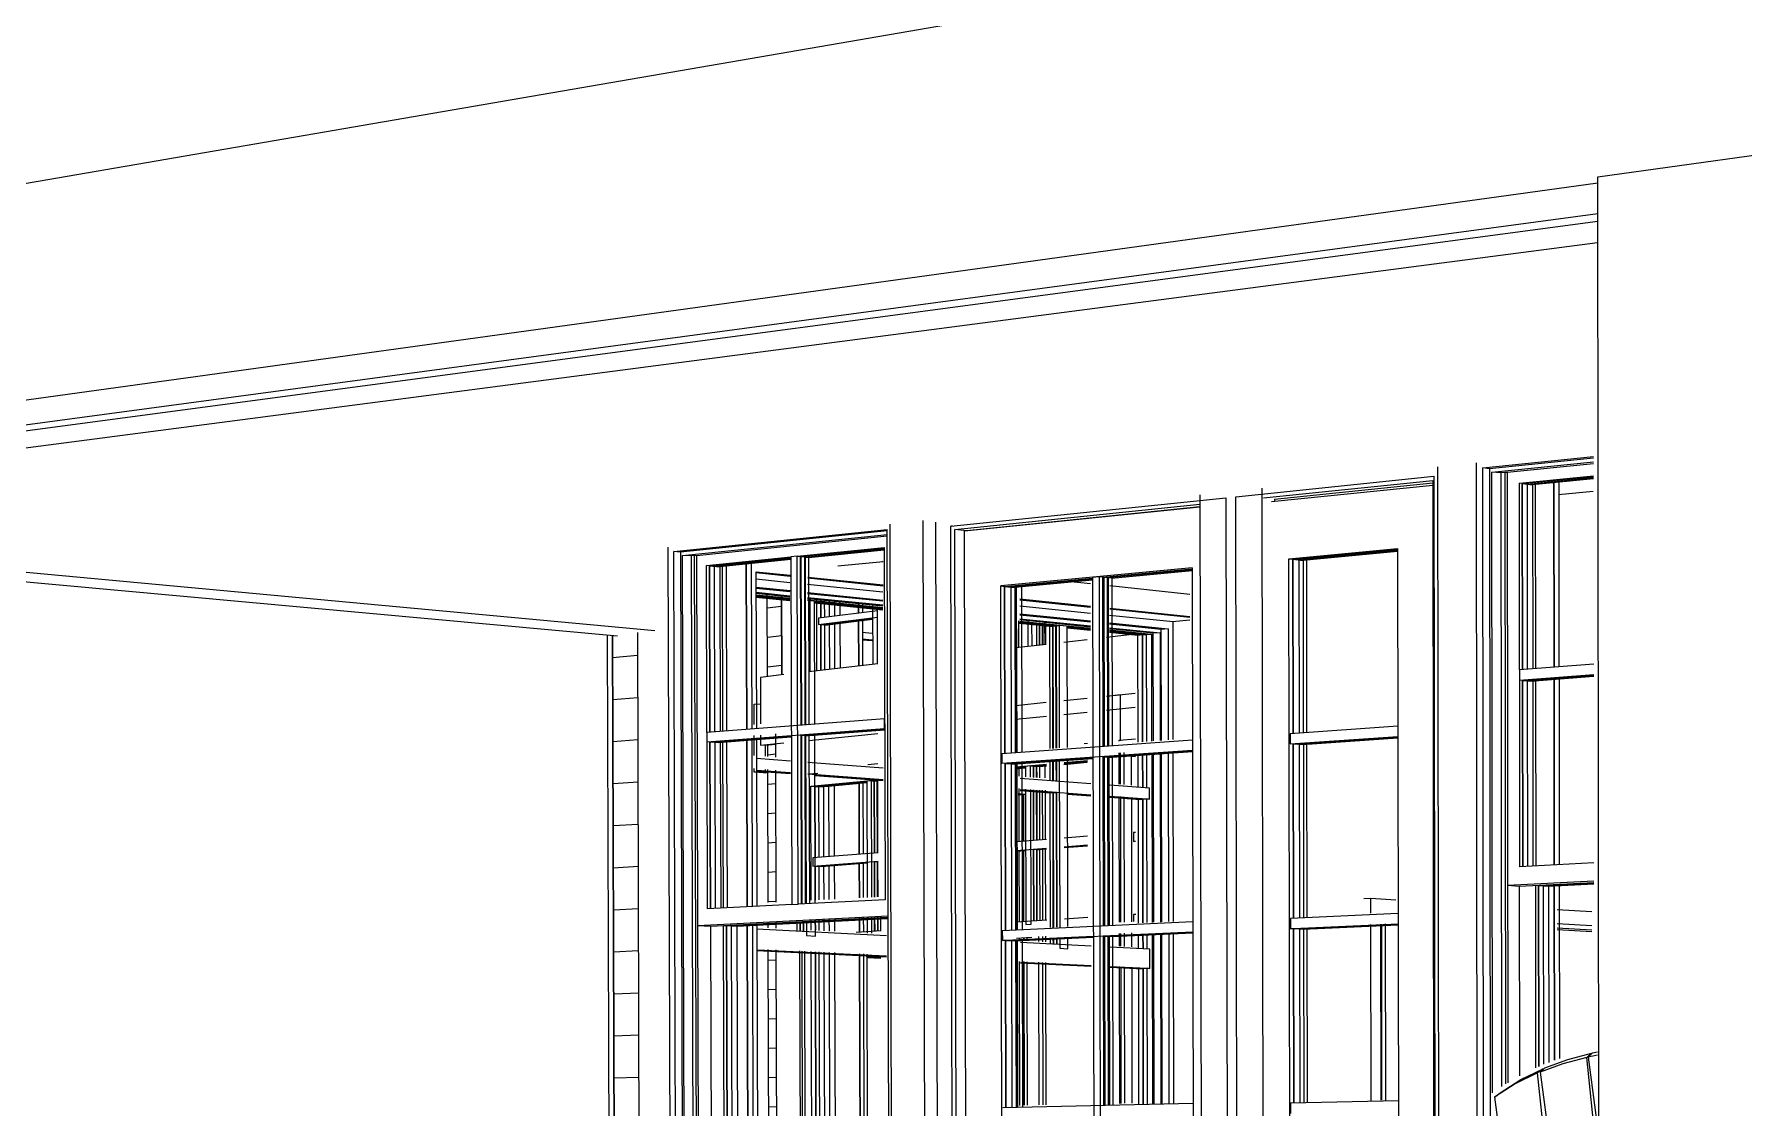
# Model space of a CAD drawing. Header units: inches. Extents: x 205 to 211, y -138 to -29.
# Drawn here: x 210.0512 to 210.3542, y -30.9405 to -30.7502 of the extents above; entities that cross this region are included whole.
import ezdxf

# ---------------------------------------------------------------- set-up
doc = ezdxf.new("R2010")
doc.units = ezdxf.units.IN
doc.header["$MEASUREMENT"] = 0
for name, color, linetype, lineweight in [('A-DOOR', 31, 'Continuous', 13), ('A-DOOR-FRAM', 31, 'Continuous', 9), ('A-DOOR-GLAZ', 31, 'Continuous', 9), ('A-GLAZ', 151, 'Continuous', 13), ('A-ROOF', 132, 'Continuous', 13), ('A-WALL', 113, 'Continuous', 13), ('A-WALL-PATT', 111, 'Continuous', 13), ('I-FURN', 30, 'Continuous', 9), ('I-WALL', 2, 'Continuous', 13), ('Q-CASE', 31, 'Continuous', 9), ('S-BEAM', 12, 'Continuous', 9)]:
    doc.layers.add(name, color=color, linetype=linetype, lineweight=lineweight)

# ---------------------------------------------------------------- blocks, each defined once
blk = doc.blocks.new('FP_154-Looking Southeast')
at = {"layer": 'A-WALL-PATT', "lineweight": 9}
for p, q in [((-513.90844, -30.86065), (-513.904, -30.86025)), ((-513.90842, -30.8681), (-513.90397, -30.86774)), ((-513.90839, -30.87556), (-513.90395, -30.87522)), ((-513.90837, -30.88302), (-513.90393, -30.8827)), ((-513.90835, -30.89047), (-513.9039, -30.89018)), ((-513.90832, -30.89792), (-513.90388, -30.89766)), ((-513.9083, -30.90538), (-513.90386, -30.90514)), ((-513.90828, -30.91283), (-513.90384, -30.91262)), ((-513.90825, -30.92027), (-513.90381, -30.92009)), ((-513.90823, -30.92772), (-513.90379, -30.92757)), ((-513.90821, -30.93517), (-513.90377, -30.93504)), ((-513.90818, -30.94261), (-513.90374, -30.94251)), ((-513.90816, -30.95005), (-513.90372, -30.94998)), ((-513.90814, -30.9575), (-513.9037, -30.95745)), ((-513.90811, -30.96494), (-513.90367, -30.96492))]:
    blk.add_line(p, q, dxfattribs=at)
blk = doc.blocks.new('FP_160-Looking Southeast')
at = {"layer": 'A-WALL-PATT', "lineweight": 9}
for p, q in [((-513.88103, -30.85187), (-513.87849, -30.85154)), ((-513.88102, -30.85708), (-513.87848, -30.85677)), ((-513.881, -30.86229), (-513.87846, -30.86199)), ((-513.88096, -30.87791), (-513.87954, -30.87776))]:
    blk.add_line(p, q, dxfattribs=at)
blk = doc.blocks.new('FP_161-Looking Southeast')
at = {"layer": 'A-WALL-PATT', "lineweight": 9}
for p, q in [((-513.88094, -30.88311), (-513.87952, -30.88298)), ((-513.88093, -30.88832), (-513.87951, -30.88819)), ((-513.88091, -30.89352), (-513.87949, -30.8934)), ((-513.8809, -30.89873), (-513.87948, -30.89862)), ((-513.88089, -30.90393), (-513.87946, -30.90383)), ((-513.88086, -30.91433), (-513.87943, -30.91425)), ((-513.88084, -30.91953), (-513.87942, -30.91946)), ((-513.88083, -30.92473), (-513.87941, -30.92466)), ((-513.88081, -30.92993), (-513.87939, -30.92987)), ((-513.8808, -30.93513), (-513.87938, -30.93508)), ((-513.88078, -30.94033), (-513.87936, -30.94028)), ((-513.88077, -30.94553), (-513.87935, -30.94549)), ((-513.88076, -30.95072), (-513.87933, -30.9507)), ((-513.88074, -30.95592), (-513.87932, -30.9559)), ((-513.88073, -30.96112), (-513.87931, -30.9611)), ((-513.88071, -30.96631), (-513.87929, -30.96631))]:
    blk.add_line(p, q, dxfattribs=at)

msp = doc.modelspace()

# ---------------------------------------------------------------- linework, layer by layer
at = {"layer": 'A-DOOR', "lineweight": 9}
for p, q in [((210.29904, -30.83017), (210.27045, -30.83308)), ((210.27357, -30.84316), (210.29283, -30.84135)), ((210.27426, -30.84324), (210.29283, -30.84149)), ((210.29283, -30.84149), (210.27426, -30.84324)), ((210.29282, -30.84188), (210.27607, -30.84345)), ((210.29283, -30.84135), (210.29303, -30.98491)), ((210.27383, -31.00511), (210.27357, -30.84316)), ((210.27357, -30.84316), (210.27426, -30.84324)), ((210.27431, -30.87415), (210.27426, -30.84324)), ((210.27426, -30.84324), (210.27607, -30.84345)), ((210.27426, -30.84324), (210.27431, -30.87415)), ((210.27607, -30.84345), (210.27611, -30.87401)), ((210.27436, -30.90693), (210.27431, -30.87602)), ((210.27431, -30.87602), (210.27436, -30.90693)), ((210.27612, -30.87617), (210.27617, -30.90684)), ((210.27441, -30.93969), (210.27436, -30.90877)), ((210.27436, -30.90877), (210.27441, -30.93969)), ((210.27617, -30.90887), (210.27622, -30.93964))]:
    msp.add_line(p, q, dxfattribs=at)
at = {"layer": 'A-DOOR'}
for p, q in [((210.23998, -30.84636), (210.23878, -30.84647)), ((210.23878, -30.84647), (210.23911, -31.00362)), ((210.2403, -31.00365), (210.23998, -30.84636)), ((210.24053, -30.84642), (210.23998, -30.84636)), ((210.24053, -30.84642), (210.24059, -30.87643)), ((210.2408, -30.84645), (210.24053, -30.84647)), ((210.24086, -30.87641), (210.2408, -30.84645)), ((210.24135, -30.8465), (210.2408, -30.84645)), ((210.24135, -30.8465), (210.24141, -30.87637)), ((210.24162, -30.84653), (210.24135, -30.84656)), ((210.24168, -30.87635), (210.24162, -30.84653)), ((210.24217, -30.84659), (210.24162, -30.84653)), ((210.24217, -30.84659), (210.24223, -30.87631)), ((210.29287, -30.87283), (210.27376, -30.87419)), ((210.25647, -30.87531), (210.2227, -30.87771)), ((210.27376, -30.87419), (210.27377, -30.87597)), ((210.27377, -30.87597), (210.29288, -30.87464)), ((210.27431, -30.87602), (210.27377, -30.87597)), ((210.29287, -30.87473), (210.27431, -30.87602)), ((210.27458, -30.87604), (210.29287, -30.87477)), ((210.27513, -30.87609), (210.27458, -30.87604)), ((210.29287, -30.87485), (210.27513, -30.87609)), ((210.2754, -30.87611), (210.29287, -30.8749)), ((210.27595, -30.87616), (210.2754, -30.87611)), ((210.29287, -30.87498), (210.27595, -30.87616)), ((210.2227, -30.87771), (210.22271, -30.87942)), ((210.22271, -30.87942), (210.25648, -30.87707)), ((210.23884, -30.87838), (210.22326, -30.87947)), ((210.22353, -30.87949), (210.23884, -30.87842)), ((210.23884, -30.8785), (210.22408, -30.87953)), ((210.22435, -30.87955), (210.23884, -30.87854)), ((210.23884, -30.87862), (210.2249, -30.87959)), ((210.25648, -30.87715), (210.24059, -30.87826)), ((210.24059, -30.8783), (210.25647, -30.87719)), ((210.24059, -30.87826), (210.24065, -30.90828)), ((210.24093, -30.90827), (210.24087, -30.87828)), ((210.25647, -30.87727), (210.24141, -30.87832)), ((210.24141, -30.87836), (210.25647, -30.87732)), ((210.24141, -30.87832), (210.24147, -30.90824)), ((210.24175, -30.90823), (210.24169, -30.87834)), ((210.25647, -30.8774), (210.24223, -30.87839)), ((210.24223, -30.87839), (210.24229, -30.9082)), ((210.22326, -30.87947), (210.22271, -30.87942)), ((210.22408, -30.87953), (210.22353, -30.87949)), ((210.2249, -30.87959), (210.22435, -30.87955)), ((210.29292, -30.90607), (210.27382, -30.90696)), ((210.25653, -30.90754), (210.22277, -30.90912)), ((210.22277, -30.90912), (210.22278, -30.91083)), ((210.22278, -30.91083), (210.25654, -30.9093)), ((210.24065, -30.9101), (210.25653, -30.90938)), ((210.25653, -30.90935), (210.24066, -30.91007)), ((210.25653, -30.90943), (210.24148, -30.91012)), ((210.24148, -30.91014), (210.25653, -30.90946)), ((210.25653, -30.90951), (210.2423, -30.91016)), ((210.27382, -30.90696), (210.27382, -30.90874)), ((210.27382, -30.90874), (210.29292, -30.90788)), ((210.27436, -30.90877), (210.27382, -30.90874)), ((210.29292, -30.90793), (210.27436, -30.90877)), ((210.27464, -30.90879), (210.29292, -30.90796)), ((210.27518, -30.90882), (210.27464, -30.90879)), ((210.29292, -30.90801), (210.27518, -30.90882)), ((210.27545, -30.90883), (210.29292, -30.90804)), ((210.276, -30.90886), (210.27545, -30.90883)), ((210.29291, -30.9081), (210.276, -30.90886)), ((210.22333, -30.91086), (210.22278, -30.91083)), ((210.23891, -30.91015), (210.22333, -30.91086)), ((210.2236, -30.91087), (210.23891, -30.91018)), ((210.22415, -30.9109), (210.2236, -30.91087)), ((210.23891, -30.91023), (210.22415, -30.9109)), ((210.22442, -30.91092), (210.2389, -30.91026)), ((210.22497, -30.91094), (210.22442, -30.91092)), ((210.2389, -30.91031), (210.22497, -30.91094)), ((210.24066, -30.91007), (210.24072, -30.9401)), ((210.24099, -30.94009), (210.24093, -30.91009)), ((210.24148, -30.91012), (210.24154, -30.94008)), ((210.24181, -30.94007), (210.24175, -30.91013)), ((210.2423, -30.91016), (210.24236, -30.94006)), ((210.25659, -30.93974), (210.22284, -30.9405)), ((210.29296, -30.93928), (210.27387, -30.9397)), ((210.27387, -30.9397), (210.27387, -30.94148))]:
    msp.add_line(p, q, dxfattribs=at)
at = {"layer": 'A-DOOR-FRAM'}
for p, q in [((210.26416, -30.83215), (210.29924, -30.82853)), ((210.26913, -31.02544), (210.26881, -30.83065)), ((210.26908, -30.83234), (210.29904, -30.82927)), ((210.29904, -30.82976), (210.271, -30.83262)), ((210.29904, -30.82927), (210.29925, -30.98473)), ((210.29924, -30.82853), (210.29943, -30.97275)), ((210.21365, -30.83736), (210.26239, -30.83233)), ((210.21434, -30.83796), (210.25779, -30.8335)), ((210.25778, -30.83397), (210.21646, -30.8382)), ((210.25778, -30.8318), (210.25814, -31.02498)), ((210.26239, -30.83233), (210.26273, -31.02517)), ((210.2645, -31.02525), (210.26416, -30.83215)), ((210.271, -30.83258), (210.271, -30.83303)), ((210.25778, -30.834), (210.21608, -30.83826)), ((210.21409, -31.02314), (210.21365, -30.83736)), ((210.21392, -30.83739), (210.21365, -30.83736)), ((210.21477, -31.02277), (210.21434, -30.83796)), ((210.21646, -30.8382), (210.21434, -30.83796)), ((210.21651, -31.02182), (210.21608, -30.83826)), ((210.25642, -30.84478), (210.22249, -30.84797)), ((210.24053, -30.84642), (210.25642, -30.84492)), ((210.24053, -30.84642), (210.25642, -30.84492)), ((210.25641, -30.84529), (210.24217, -30.84663)), ((210.25642, -30.84478), (210.25671, -31.00409)), ((210.27665, -30.84335), (210.2767, -30.87394)), ((210.27665, -30.84335), (210.2767, -30.87394)), ((210.22249, -30.84797), (210.22318, -30.84805)), ((210.22284, -31.0032), (210.22249, -30.84797)), ((210.22318, -30.84805), (210.23878, -30.84658)), ((210.22318, -30.84805), (210.23878, -30.84658)), ((210.22318, -30.84805), (210.22325, -30.87767)), ((210.22318, -30.84805), (210.225, -30.84824)), ((210.22325, -30.87767), (210.22318, -30.84805)), ((210.23877, -30.84695), (210.225, -30.84824)), ((210.225, -30.84824), (210.22507, -30.87753)), ((210.22526, -30.84818), (210.22532, -30.87748)), ((210.22532, -30.87748), (210.22526, -30.84818)), ((210.22616, -30.84809), (210.22622, -30.87742)), ((210.2767, -30.87607), (210.27675, -30.90679)), ((210.2767, -30.87607), (210.27675, -30.90679)), ((210.22326, -30.87947), (210.22332, -30.90909)), ((210.22332, -30.90909), (210.22326, -30.87947)), ((210.22507, -30.87961), (210.22514, -30.909)), ((210.22533, -30.87954), (210.22539, -30.90897)), ((210.22539, -30.90897), (210.22533, -30.87954)), ((210.22623, -30.87947), (210.22629, -30.90892)), ((210.27676, -30.9088), (210.27681, -30.93962)), ((210.27676, -30.9088), (210.27681, -30.93962)), ((210.22333, -30.91086), (210.22339, -30.94049)), ((210.22339, -30.94049), (210.22333, -30.91086)), ((210.22514, -30.91095), (210.22521, -30.94045)), ((210.2254, -30.9109), (210.22546, -30.94043)), ((210.22546, -30.94043), (210.2254, -30.9109)), ((210.2263, -30.91086), (210.22636, -30.94041))]:
    msp.add_line(p, q, dxfattribs=at)
at = {"layer": 'A-DOOR-GLAZ'}
for p, q in [((210.27426, -30.84324), (210.29283, -30.84149)), ((210.29282, -30.84172), (210.27534, -30.84337)), ((210.24053, -30.84642), (210.25642, -30.84492)), ((210.25641, -30.84514), (210.24135, -30.84656)), ((210.27431, -30.87415), (210.27426, -30.84324)), ((210.27426, -30.84324), (210.27534, -30.84337)), ((210.27534, -30.84337), (210.27539, -30.87407)), ((210.22318, -30.84805), (210.23878, -30.84658)), ((210.22325, -30.87767), (210.22318, -30.84805)), ((210.22318, -30.84805), (210.22427, -30.84816)), ((210.23877, -30.8468), (210.22427, -30.84816)), ((210.22427, -30.84816), (210.22434, -30.87758)), ((210.27436, -30.90693), (210.27431, -30.87602)), ((210.27539, -30.87611), (210.27544, -30.90688)), ((210.22332, -30.90909), (210.22326, -30.87947)), ((210.22434, -30.87955), (210.22441, -30.90904)), ((210.27441, -30.93969), (210.27436, -30.90877)), ((210.27544, -30.90883), (210.27549, -30.93966)), ((210.22339, -30.94049), (210.22333, -30.91086)), ((210.22441, -30.91091), (210.22448, -30.94046))]:
    msp.add_line(p, q, dxfattribs=at)
at = {"layer": 'A-GLAZ', "lineweight": 9}
for p, q in [((210.30016, -30.97275), (210.29997, -30.82688)), ((210.30696, -30.97277), (210.30678, -30.82617)), ((210.32755, -30.82855), (210.31492, -30.82983)), ((210.31492, -30.82983), (210.32755, -30.82855)), ((210.31492, -30.82983), (210.31495, -30.86281)), ((210.31582, -30.82995), (210.31492, -30.82983)), ((210.31495, -30.86281), (210.31492, -30.82983)), ((210.31492, -30.82983), (210.31672, -30.83006)), ((210.31582, -30.82995), (210.32755, -30.82876)), ((210.31585, -30.86274), (210.31582, -30.82995)), ((210.32754, -30.82897), (210.31672, -30.83006)), ((210.31672, -30.83006), (210.31676, -30.86266)), ((210.3205, -30.82964), (210.32054, -30.86234)), ((210.32054, -30.86234), (210.3205, -30.82964)), ((210.32139, -30.82954), (210.32142, -30.86226)), ((210.20871, -30.83639), (210.20906, -30.979)), ((210.21136, -30.98247), (210.21101, -30.83666)), ((210.20283, -30.83701), (210.20317, -30.9725)), ((210.16399, -30.97243), (210.16359, -30.8411)), ((210.18531, -30.84292), (210.17086, -30.84438)), ((210.17086, -30.84438), (210.18531, -30.84292)), ((210.20186, -30.84125), (210.18697, -30.84275)), ((210.18697, -30.84275), (210.20186, -30.84125)), ((210.1877, -30.84287), (210.20185, -30.84144)), ((210.20185, -30.84163), (210.18843, -30.84298)), ((210.17086, -30.84438), (210.17095, -30.87392)), ((210.17178, -30.84448), (210.17086, -30.84438)), ((210.17095, -30.87392), (210.17086, -30.84438)), ((210.17086, -30.84438), (210.1727, -30.84457)), ((210.17178, -30.84448), (210.1853, -30.84311)), ((210.17186, -30.87385), (210.17178, -30.84448)), ((210.1853, -30.8433), (210.1727, -30.84457)), ((210.1727, -30.84457), (210.17278, -30.87377)), ((210.1774, -30.84407), (210.17748, -30.87338)), ((210.17748, -30.87338), (210.1774, -30.84407)), ((210.1783, -30.84396), (210.17839, -30.8733)), ((210.17917, -30.84561), (210.18518, -30.84623)), ((210.18518, -30.84623), (210.17917, -30.84561)), ((210.17926, -30.87323), (210.17918, -30.84546)), ((210.17918, -30.84546), (210.18519, -30.84608)), ((210.20164, -30.84367), (210.20152, -30.84366)), ((210.17914, -30.84674), (210.18515, -30.84735)), ((210.18515, -30.84904), (210.17914, -30.84844)), ((210.17914, -30.8491), (210.18515, -30.8497)), ((210.17915, -30.8482), (210.18516, -30.84881)), ((210.18827, -30.84767), (210.20162, -30.84903)), ((210.18827, -30.84912), (210.20162, -30.85047)), ((210.1883, -30.84655), (210.20165, -30.84793)), ((210.20165, -30.84793), (210.1883, -30.84655)), ((210.18831, -30.8464), (210.20165, -30.84778)), ((210.23842, -30.84759), (210.23378, -30.8471)), ((210.25602, -30.84947), (210.24181, -30.84796)), ((210.18513, -30.8506), (210.17912, -30.85)), ((210.18514, -30.8503), (210.17913, -30.84971)), ((210.17913, -30.84985), (210.18513, -30.85045)), ((210.17913, -30.84985), (210.18513, -30.85045)), ((210.18513, -30.85045), (210.17913, -30.84985)), ((210.18514, -30.84994), (210.17914, -30.84934)), ((210.17914, -30.84954), (210.18514, -30.85014)), ((210.18367, -30.84986), (210.1837, -30.86374)), ((210.20161, -30.85158), (210.18826, -30.85025)), ((210.18826, -30.85045), (210.20161, -30.85178)), ((210.20162, -30.8507), (210.18827, -30.84936)), ((210.18827, -30.85001), (210.20162, -30.85135)), ((210.18865, -30.85037), (210.18869, -30.86316)), ((210.2016, -30.85224), (210.18948, -30.85103)), ((210.20161, -30.85194), (210.18949, -30.85074)), ((210.18949, -30.85088), (210.2016, -30.85209)), ((210.18949, -30.85088), (210.2016, -30.85209)), ((210.2016, -30.85209), (210.18949, -30.85088)), ((210.18991, -30.86302), (210.18988, -30.85049)), ((210.1906, -30.85057), (210.19061, -30.85362)), ((210.1906, -30.85057), (210.19061, -30.85362)), ((210.19061, -30.85362), (210.1906, -30.85057)), ((210.1913, -30.85353), (210.19129, -30.85063)), ((210.1921, -30.85072), (210.1921, -30.85343)), ((210.19302, -30.85081), (210.19302, -30.85331)), ((210.19399, -30.8509), (210.19399, -30.85319)), ((210.19731, -30.85123), (210.19732, -30.85276)), ((210.19732, -30.85276), (210.19731, -30.85123)), ((210.198, -30.8513), (210.198, -30.85267)), ((210.22587, -30.85151), (210.2384, -30.85279)), ((210.22589, -30.85042), (210.23842, -30.85172)), ((210.23842, -30.85172), (210.22589, -30.85042)), ((210.2259, -30.85028), (210.23843, -30.85157)), ((210.24181, -30.85206), (210.25603, -30.85353)), ((210.25603, -30.85353), (210.24181, -30.85206)), ((210.24182, -30.85192), (210.25603, -30.85338)), ((210.19061, -30.85486), (210.19063, -30.86293)), ((210.19061, -30.85486), (210.19063, -30.86293)), ((210.19063, -30.86293), (210.19061, -30.85486)), ((210.19133, -30.86285), (210.19131, -30.85491)), ((210.19211, -30.8549), (210.19213, -30.86276)), ((210.19303, -30.85478), (210.19305, -30.86265)), ((210.194, -30.85465), (210.19402, -30.86253)), ((210.19732, -30.85423), (210.19734, -30.86214)), ((210.19734, -30.86214), (210.19732, -30.85423)), ((210.19801, -30.85414), (210.19803, -30.86206)), ((210.22564, -30.85414), (210.22565, -30.85888)), ((210.22585, -30.8545), (210.23178, -30.85509)), ((210.22585, -30.8545), (210.23178, -30.85509)), ((210.23178, -30.85509), (210.22585, -30.8545)), ((210.23119, -30.85518), (210.22585, -30.85465)), ((210.2384, -30.8544), (210.22586, -30.85314)), ((210.23839, -30.85526), (210.22586, -30.854)), ((210.22586, -30.8542), (210.23839, -30.85545)), ((210.23238, -30.85501), (210.22586, -30.85436)), ((210.22587, -30.85291), (210.2384, -30.85418)), ((210.22587, -30.85378), (210.2384, -30.85503)), ((210.22738, -30.85855), (210.22738, -30.85423)), ((210.24179, -30.85313), (210.25303, -30.85428)), ((210.24179, -30.85452), (210.25215, -30.85556)), ((210.25095, -30.85567), (210.24179, -30.85474)), ((210.25292, -30.85426), (210.25602, -30.85399)), ((210.25307, -30.87519), (210.25303, -30.85428)), ((210.15852, -30.97241), (210.15817, -30.85622)), ((210.23839, -30.85561), (210.23428, -30.8552)), ((210.23428, -30.85534), (210.23839, -30.85575)), ((210.23428, -30.85534), (210.23839, -30.85575)), ((210.23839, -30.85575), (210.23428, -30.85534)), ((210.23838, -30.85589), (210.23428, -30.85548)), ((210.24952, -30.85637), (210.24178, -30.85559)), ((210.24835, -30.8566), (210.24178, -30.85595)), ((210.24178, -30.85608), (210.2476, -30.85666)), ((210.24178, -30.85608), (210.2476, -30.85666)), ((210.2476, -30.85666), (210.24178, -30.85608)), ((210.24682, -30.85673), (210.24178, -30.85623)), ((210.24179, -30.85537), (210.25072, -30.85627)), ((210.24179, -30.85578), (210.24921, -30.85653)), ((210.24476, -30.85671), (210.24476, -30.85614)), ((210.2476, -30.85666), (210.24682, -30.85673)), ((210.24686, -30.87564), (210.24682, -30.85673)), ((210.24835, -30.8566), (210.2476, -30.85666)), ((210.2476, -30.85666), (210.24835, -30.8566)), ((210.2476, -30.85666), (210.24764, -30.87559)), ((210.2476, -30.85666), (210.24764, -30.87559)), ((210.24764, -30.87559), (210.2476, -30.85666)), ((210.24835, -30.8566), (210.24921, -30.85653)), ((210.24838, -30.87553), (210.24835, -30.8566)), ((210.24921, -30.85653), (210.24924, -30.87547)), ((210.25072, -30.85627), (210.24952, -30.85637)), ((210.24956, -30.87545), (210.24952, -30.85637)), ((210.25072, -30.85627), (210.25076, -30.87536)), ((210.25215, -30.85556), (210.25095, -30.85567)), ((210.25099, -30.87535), (210.25095, -30.85567)), ((210.25215, -30.85556), (210.25219, -30.87526)), ((210.24633, -30.86702), (210.24125, -30.86755)), ((210.24365, -30.8673), (210.24125, -30.86755)), ((210.24365, -30.8673), (210.24365, -30.86973)), ((210.31495, -30.86475), (210.31499, -30.89774)), ((210.31499, -30.89774), (210.31495, -30.86475)), ((210.31589, -30.89769), (210.31586, -30.86484)), ((210.31676, -30.86486), (210.31679, -30.89764)), ((210.32054, -30.86454), (210.32057, -30.89742)), ((210.32057, -30.89742), (210.32054, -30.86454)), ((210.32143, -30.86447), (210.32146, -30.89737)), ((210.23057, -30.86866), (210.22519, -30.86922)), ((210.23783, -30.8679), (210.23369, -30.86834)), ((210.24365, -30.86973), (210.24367, -30.87546)), ((210.17095, -30.87566), (210.17104, -30.90521)), ((210.17104, -30.90521), (210.17095, -30.87566)), ((210.17196, -30.90516), (210.17187, -30.87573)), ((210.17279, -30.87574), (210.17287, -30.90511)), ((210.17749, -30.87536), (210.17757, -30.90484)), ((210.17757, -30.90484), (210.17749, -30.87536)), ((210.17839, -30.87529), (210.17847, -30.9048)), ((210.17935, -30.90474), (210.17927, -30.87521)), ((210.18263, -30.87595), (210.18262, -30.87422)), ((210.18263, -30.87833), (210.18263, -30.87595)), ((210.23729, -30.87592), (210.23785, -30.87587)), ((210.24346, -30.87533), (210.24635, -30.87505)), ((210.24346, -30.87548), (210.24346, -30.87533)), ((210.23784, -30.87925), (210.2337, -30.87963)), ((210.23784, -30.87928), (210.2337, -30.87966)), ((210.23371, -30.87928), (210.23785, -30.8789)), ((210.23785, -30.87901), (210.23371, -30.8794)), ((210.23785, -30.87901), (210.23371, -30.8794)), ((210.23371, -30.8794), (210.23785, -30.87901)), ((210.23371, -30.87951), (210.23785, -30.87912)), ((210.24347, -30.8831), (210.24346, -30.87757)), ((210.24367, -30.87756), (210.24368, -30.88311)), ((210.2443, -30.87751), (210.24431, -30.88316)), ((210.24568, -30.87817), (210.24635, -30.8781)), ((210.24569, -30.88327), (210.24568, -30.87817)), ((210.24568, -30.87817), (210.24635, -30.87821)), ((210.24687, -30.88367), (210.24686, -30.87774)), ((210.24764, -30.87768), (210.24765, -30.88373)), ((210.24764, -30.87768), (210.24765, -30.88373)), ((210.24765, -30.88373), (210.24764, -30.87768)), ((210.2484, -30.88379), (210.24839, -30.87763)), ((210.24925, -30.87757), (210.24931, -30.90763)), ((210.24962, -30.90761), (210.24956, -30.87755)), ((210.25076, -30.87746), (210.25082, -30.90756)), ((210.25105, -30.90755), (210.251, -30.87744)), ((210.25219, -30.87736), (210.25225, -30.90749)), ((210.25313, -30.90745), (210.25308, -30.8773)), ((210.1827, -30.90403), (210.18264, -30.88064)), ((210.19009, -30.8812), (210.1885, -30.88136)), ((210.1885, -30.88126), (210.18911, -30.88129)), ((210.18885, -30.88346), (210.20074, -30.88235)), ((210.19894, -30.87961), (210.20074, -30.87944)), ((210.22689, -30.88029), (210.2252, -30.88045)), ((210.22521, -30.88007), (210.2306, -30.87957)), ((210.2269, -30.88003), (210.22521, -30.88019)), ((210.2269, -30.88003), (210.22521, -30.88019)), ((210.22521, -30.88019), (210.2269, -30.88003)), ((210.22521, -30.8803), (210.2269, -30.88014)), ((210.2269, -30.88026), (210.22521, -30.88042)), ((210.2257, -30.88038), (210.2257, -30.88168)), ((210.23059, -30.87969), (210.22822, -30.87991)), ((210.23059, -30.87969), (210.22822, -30.87991)), ((210.22822, -30.87991), (210.23059, -30.87969)), ((210.22878, -30.87996), (210.23059, -30.8798)), ((210.23058, -30.87995), (210.22934, -30.88006)), ((210.23059, -30.87992), (210.22935, -30.88004)), ((210.18891, -30.90371), (210.18885, -30.88346)), ((210.18885, -30.88346), (210.18958, -30.8835)), ((210.19875, -30.88265), (210.18958, -30.8835)), ((210.19875, -30.88265), (210.18958, -30.8835)), ((210.18958, -30.8835), (210.19875, -30.88265)), ((210.18958, -30.8835), (210.18961, -30.89616)), ((210.19027, -30.88354), (210.18958, -30.8835)), ((210.18958, -30.8835), (210.18961, -30.89616)), ((210.18961, -30.89616), (210.18958, -30.8835)), ((210.18958, -30.8835), (210.19107, -30.88359)), ((210.19027, -30.88354), (210.19874, -30.88275)), ((210.19031, -30.8961), (210.19027, -30.88354)), ((210.19874, -30.88288), (210.19107, -30.88359)), ((210.19107, -30.88359), (210.19111, -30.89604)), ((210.192, -30.88352), (210.19182, -30.88351)), ((210.19874, -30.8829), (210.192, -30.88352)), ((210.192, -30.88352), (210.19203, -30.89596)), ((210.19297, -30.88343), (210.193, -30.89588)), ((210.19739, -30.88301), (210.19743, -30.89552)), ((210.19743, -30.89552), (210.19739, -30.88301)), ((210.19808, -30.88294), (210.19811, -30.89546)), ((210.20074, -30.88246), (210.20001, -30.88253)), ((210.20074, -30.88246), (210.20001, -30.88253)), ((210.20001, -30.88253), (210.20074, -30.88246)), ((210.20057, -30.88258), (210.20074, -30.88257)), ((210.22558, -30.88477), (210.22674, -30.88486)), ((210.22558, -30.88485), (210.22651, -30.88492)), ((210.22651, -30.88492), (210.22558, -30.88485)), ((210.22558, -30.88498), (210.22651, -30.88492)), ((210.22571, -30.8839), (210.22573, -30.89327)), ((210.22651, -30.88492), (210.22674, -30.8849)), ((210.22651, -30.88492), (210.22653, -30.89313)), ((210.22653, -30.89313), (210.22651, -30.88492)), ((210.24352, -30.90761), (210.24348, -30.88528)), ((210.24369, -30.8853), (210.24373, -30.9076)), ((210.24432, -30.88535), (210.24436, -30.90757)), ((210.24574, -30.90751), (210.2457, -30.88545)), ((210.24692, -30.90774), (210.24688, -30.88589)), ((210.24766, -30.88584), (210.2477, -30.90771)), ((210.24766, -30.88584), (210.2477, -30.90771)), ((210.2477, -30.90771), (210.24766, -30.88584)), ((210.24844, -30.90767), (210.2484, -30.88579)), ((210.193, -30.89756), (210.19302, -30.90349)), ((210.19743, -30.89721), (210.19745, -30.90324)), ((210.19745, -30.90324), (210.19743, -30.89721)), ((210.19812, -30.89715), (210.19813, -30.90321)), ((210.22573, -30.89501), (210.22576, -30.90752)), ((210.22653, -30.89487), (210.22656, -30.90739)), ((210.22656, -30.90739), (210.22653, -30.89487)), ((210.18962, -30.89769), (210.18963, -30.90367)), ((210.18962, -30.89769), (210.18963, -30.90367)), ((210.18963, -30.90367), (210.18962, -30.89769)), ((210.19033, -30.90363), (210.19031, -30.89773)), ((210.19111, -30.89771), (210.19113, -30.90359)), ((210.19204, -30.89764), (210.19205, -30.90354)), ((210.31729, -30.9011), (210.32761, -30.90059)), ((210.31438, -30.90125), (210.31442, -30.93482)), ((210.31733, -30.93339), (210.31729, -30.9011)), ((210.31779, -30.90114), (210.31729, -30.9011)), ((210.31779, -30.90114), (210.32761, -30.90065)), ((210.32761, -30.90065), (210.31779, -30.90114)), ((210.32761, -30.90065), (210.31779, -30.90114)), ((210.31782, -30.93316), (210.31779, -30.90114)), ((210.31958, -30.90125), (210.31779, -30.90114)), ((210.31779, -30.90114), (210.31782, -30.93316)), ((210.31868, -30.90119), (210.31779, -30.90114)), ((210.31779, -30.90114), (210.31782, -30.93316)), ((210.31868, -30.90119), (210.32761, -30.90075)), ((210.31872, -30.93278), (210.31868, -30.90119)), ((210.3276, -30.90086), (210.31958, -30.90125)), ((210.31958, -30.90125), (210.31961, -30.93245)), ((210.32058, -30.90119), (210.32061, -30.93206)), ((210.32061, -30.93206), (210.32058, -30.90119)), ((210.32146, -30.90114), (210.32149, -30.93173)), ((210.19814, -30.90666), (210.19815, -30.9093)), ((210.17105, -30.90833), (210.17123, -30.97244)), ((210.17338, -30.90821), (210.20251, -30.90677)), ((210.17356, -30.96888), (210.17338, -30.90821)), ((210.17389, -30.90824), (210.17338, -30.90821)), ((210.17389, -30.90824), (210.20251, -30.90682)), ((210.20251, -30.90682), (210.17389, -30.90824)), ((210.20251, -30.90682), (210.17389, -30.90824)), ((210.17406, -30.96888), (210.17389, -30.90824)), ((210.17571, -30.90833), (210.17389, -30.90824)), ((210.17389, -30.90824), (210.17406, -30.96888)), ((210.1748, -30.90828), (210.17389, -30.90824)), ((210.17389, -30.90824), (210.17406, -30.96888)), ((210.1748, -30.90828), (210.20251, -30.90692)), ((210.17497, -30.96888), (210.1748, -30.90828)), ((210.2025, -30.90701), (210.17571, -30.90833)), ((210.17571, -30.90833), (210.17589, -30.96888)), ((210.17758, -30.90822), (210.17775, -30.96888)), ((210.17775, -30.96888), (210.17758, -30.90822)), ((210.17848, -30.90817), (210.17865, -30.96887)), ((210.17953, -30.96887), (210.17936, -30.90812)), ((210.18272, -30.90866), (210.18271, -30.90745)), ((210.18892, -30.90899), (210.18892, -30.90714)), ((210.18964, -30.9071), (210.18965, -30.90902)), ((210.18964, -30.9071), (210.18965, -30.90902)), ((210.18965, -30.90902), (210.18964, -30.9071)), ((210.19034, -30.90906), (210.19034, -30.90707)), ((210.19114, -30.90703), (210.19114, -30.9091)), ((210.19206, -30.90698), (210.19207, -30.90915)), ((210.19303, -30.90693), (210.19303, -30.9092)), ((210.19746, -30.9067), (210.19746, -30.90934)), ((210.19746, -30.90934), (210.19746, -30.9067)), ((210.24353, -30.91185), (210.24353, -30.90959)), ((210.24373, -30.90958), (210.24374, -30.91186)), ((210.24437, -30.90955), (210.24437, -30.9119)), ((210.24575, -30.91197), (210.24574, -30.90949)), ((210.2477, -30.9097), (210.24771, -30.91229)), ((210.2477, -30.9097), (210.24771, -30.91229)), ((210.24771, -30.91229), (210.2477, -30.9097)), ((210.24845, -30.91233), (210.24845, -30.90965)), ((210.24931, -30.90961), (210.24937, -30.93976)), ((210.24968, -30.93975), (210.24963, -30.90959)), ((210.25082, -30.90954), (210.25088, -30.93973)), ((210.25111, -30.93972), (210.25106, -30.90953)), ((210.25226, -30.90947), (210.25231, -30.9397)), ((210.25319, -30.93967), (210.25314, -30.90943)), ((210.18288, -30.96876), (210.18273, -30.91248)), ((210.18706, -30.96876), (210.18691, -30.91269)), ((210.18744, -30.96876), (210.18729, -30.91271)), ((210.18771, -30.91273), (210.18786, -30.96876)), ((210.22577, -30.91041), (210.22577, -30.9109)), ((210.22657, -30.91029), (210.22657, -30.91089)), ((210.22657, -30.91089), (210.22657, -30.91029)), ((210.22711, -30.91026), (210.22711, -30.91092)), ((210.22922, -30.91103), (210.22922, -30.91015)), ((210.24693, -30.91225), (210.24693, -30.90972)), ((210.18908, -30.96876), (210.18893, -30.91279)), ((210.18966, -30.91286), (210.18981, -30.96876)), ((210.18966, -30.91286), (210.18981, -30.96876)), ((210.18981, -30.96876), (210.18966, -30.91286)), ((210.1905, -30.96876), (210.19035, -30.91286)), ((210.19115, -30.91289), (210.1913, -30.96876)), ((210.19208, -30.91294), (210.19222, -30.96876)), ((210.19304, -30.91298), (210.19319, -30.96876)), ((210.19747, -30.91319), (210.19762, -30.96875)), ((210.19762, -30.96875), (210.19747, -30.91319)), ((210.19816, -30.91322), (210.1983, -30.96875)), ((210.19895, -30.96875), (210.19881, -30.91325)), ((210.22578, -30.91458), (210.22583, -30.94011)), ((210.22658, -30.91457), (210.22663, -30.94005)), ((210.22663, -30.94005), (210.22658, -30.91457)), ((210.22712, -30.9146), (210.22717, -30.94004)), ((210.22929, -30.93999), (210.22923, -30.9147)), ((210.24359, -30.93972), (210.24354, -30.91547)), ((210.24375, -30.91548), (210.24379, -30.93972)), ((210.24438, -30.91551), (210.24443, -30.9397)), ((210.2458, -30.93967), (210.24576, -30.91558)), ((210.24698, -30.93982), (210.24694, -30.91588)), ((210.24771, -30.91585), (210.24776, -30.9398)), ((210.24771, -30.91585), (210.24776, -30.9398)), ((210.24776, -30.9398), (210.24771, -30.91585)), ((210.24851, -30.93978), (210.24846, -30.91578))]:
    msp.add_line(p, q, dxfattribs=at)
at = {"layer": 'A-GLAZ'}
for p, q in [((210.30792, -30.82704), (210.32755, -30.825)), ((210.30809, -30.97277), (210.30792, -30.82704)), ((210.3091, -30.82719), (210.30792, -30.82704)), ((210.32755, -30.82529), (210.3091, -30.82719)), ((210.3091, -30.82719), (210.30926, -30.96673)), ((210.30952, -30.82781), (210.32755, -30.82595)), ((210.30965, -30.93785), (210.30952, -30.82781)), ((210.31118, -30.82791), (210.30952, -30.82781)), ((210.3119, -30.82784), (210.31118, -30.82791)), ((210.31131, -30.93672), (210.31118, -30.82791)), ((210.31202, -30.93627), (210.3119, -30.82784)), ((210.31222, -30.82788), (210.3119, -30.82784)), ((210.32755, -30.82631), (210.31222, -30.82788)), ((210.31222, -30.82788), (210.31234, -30.93607)), ((210.31442, -30.82976), (210.32755, -30.82843)), ((210.31445, -30.86285), (210.31442, -30.82976)), ((210.31492, -30.82983), (210.31442, -30.82976)), ((210.32755, -30.82855), (210.31492, -30.82983)), ((210.31492, -30.82983), (210.31495, -30.86281)), ((210.31722, -30.82999), (210.31725, -30.86261)), ((210.16456, -30.84188), (210.20238, -30.83797)), ((210.20237, -30.83822), (210.16576, -30.84201)), ((210.1661, -30.84256), (210.20237, -30.83883)), ((210.20236, -30.83916), (210.16858, -30.84262)), ((210.20272, -30.97249), (210.20238, -30.83797)), ((210.16495, -30.97243), (210.16456, -30.84188)), ((210.16576, -30.84201), (210.16456, -30.84188)), ((210.16576, -30.84201), (210.16615, -30.97243)), ((210.16649, -30.97243), (210.1661, -30.84256)), ((210.16769, -30.84265), (210.1661, -30.84256)), ((210.16826, -30.84259), (210.16769, -30.84265)), ((210.16807, -30.97243), (210.16769, -30.84265)), ((210.16865, -30.97243), (210.16826, -30.84259)), ((210.16858, -30.84262), (210.16826, -30.84259)), ((210.16858, -30.84262), (210.16897, -30.97244)), ((210.17035, -30.84433), (210.18531, -30.84282)), ((210.18531, -30.84292), (210.17086, -30.84438)), ((210.18642, -30.84269), (210.18531, -30.84281)), ((210.18531, -30.84281), (210.18548, -30.90446)), ((210.18642, -30.8427), (210.20186, -30.84114)), ((210.18658, -30.9044), (210.18642, -30.84269)), ((210.18646, -30.8427), (210.18697, -30.84275)), ((210.20186, -30.84125), (210.18697, -30.84275)), ((210.18697, -30.84275), (210.18705, -30.87268)), ((210.18715, -30.84277), (210.18697, -30.84279)), ((210.18723, -30.87267), (210.18715, -30.84277)), ((210.18715, -30.84277), (210.1877, -30.84283)), ((210.1877, -30.84283), (210.18778, -30.87262)), ((210.18789, -30.84285), (210.1877, -30.84287)), ((210.18797, -30.87261), (210.18789, -30.84285)), ((210.18789, -30.84285), (210.18844, -30.84291)), ((210.18844, -30.84291), (210.18852, -30.87256)), ((210.20186, -30.84114), (210.20202, -30.90361)), ((210.17044, -30.87396), (210.17035, -30.84433)), ((210.17086, -30.84438), (210.17035, -30.84433)), ((210.17086, -30.84438), (210.17095, -30.87392)), ((210.17328, -30.87372), (210.17319, -30.84451)), ((210.17384, -30.84444), (210.17393, -30.87367)), ((210.1895, -30.85065), (210.18826, -30.85053)), ((210.18955, -30.87235), (210.1895, -30.85065)), ((210.19978, -30.85151), (210.19981, -30.86188)), ((210.20065, -30.86178), (210.20063, -30.8516)), ((210.20063, -30.85237), (210.19019, -30.85368)), ((210.19019, -30.85368), (210.1902, -30.85483)), ((210.1902, -30.85483), (210.20063, -30.85353)), ((210.19061, -30.85486), (210.1902, -30.85483)), ((210.19979, -30.85372), (210.19061, -30.85486)), ((210.19075, -30.85487), (210.19979, -30.85375)), ((210.19117, -30.8549), (210.19075, -30.85487)), ((210.19979, -30.85384), (210.19117, -30.8549)), ((210.19131, -30.85491), (210.19979, -30.85386)), ((210.19172, -30.85494), (210.19131, -30.85491)), ((210.19978, -30.85395), (210.19172, -30.85494)), ((210.22797, -30.85441), (210.22798, -30.85864)), ((210.22888, -30.85854), (210.22887, -30.8545)), ((210.22929, -30.85454), (210.2293, -30.85849)), ((210.22944, -30.85847), (210.22943, -30.85456)), ((210.22985, -30.8546), (210.22986, -30.85842)), ((210.23, -30.8584), (210.22999, -30.85461)), ((210.23042, -30.85465), (210.23042, -30.85835)), ((210.23119, -30.85511), (210.23164, -30.85508)), ((210.23123, -30.87681), (210.23119, -30.85511)), ((210.23164, -30.85508), (210.23168, -30.87678)), ((210.23178, -30.85509), (210.23164, -30.85508)), ((210.23178, -30.85506), (210.23223, -30.85502)), ((210.23183, -30.87677), (210.23178, -30.85506)), ((210.23223, -30.85502), (210.23228, -30.87674)), ((210.23238, -30.85504), (210.23223, -30.85502)), ((210.23238, -30.85501), (210.23283, -30.85497)), ((210.23243, -30.87673), (210.23238, -30.85501)), ((210.23283, -30.85497), (210.23288, -30.8767)), ((210.23429, -30.85512), (210.23283, -30.85497)), ((210.23433, -30.87659), (210.23429, -30.85512)), ((210.19971, -30.85639), (210.19797, -30.85622)), ((210.19797, -30.85734), (210.19971, -30.85751)), ((210.19971, -30.85757), (210.19797, -30.8574)), ((210.19797, -30.85742), (210.19971, -30.85759)), ((210.19971, -30.85765), (210.19797, -30.85748)), ((210.19797, -30.8575), (210.19971, -30.85767)), ((210.19971, -30.85772), (210.19797, -30.85756)), ((210.32758, -30.86184), (210.31441, -30.86286)), ((210.31441, -30.86286), (210.31441, -30.8647)), ((210.31441, -30.8647), (210.32758, -30.8637)), ((210.32758, -30.86379), (210.31495, -30.86475)), ((210.31513, -30.86477), (210.32758, -30.86383)), ((210.32758, -30.86392), (210.31568, -30.86482)), ((210.31586, -30.86484), (210.32758, -30.86395)), ((210.32758, -30.86405), (210.3164, -30.86489)), ((210.31449, -30.89777), (210.31446, -30.86469)), ((210.31495, -30.86475), (210.31446, -30.8647)), ((210.31495, -30.86475), (210.31499, -30.89774)), ((210.31568, -30.86482), (210.31513, -30.86477)), ((210.3164, -30.86489), (210.31586, -30.86484)), ((210.31726, -30.86481), (210.31729, -30.89761)), ((210.20189, -30.87154), (210.1704, -30.87397)), ((210.1704, -30.87562), (210.2019, -30.87323)), ((210.20194, -30.87331), (210.18705, -30.87444)), ((210.18705, -30.87447), (210.20194, -30.87334)), ((210.2019, -30.87323), (210.20189, -30.87154)), ((210.1704, -30.87397), (210.1704, -30.87562)), ((210.17043, -30.87562), (210.1704, -30.87562)), ((210.17053, -30.90524), (210.17045, -30.87561)), ((210.17095, -30.87566), (210.17045, -30.87562)), ((210.1854, -30.87457), (210.17095, -30.87566)), ((210.17095, -30.87566), (210.17104, -30.90521)), ((210.17114, -30.87567), (210.18539, -30.87459)), ((210.17169, -30.87572), (210.17114, -30.87567)), ((210.18539, -30.87468), (210.17169, -30.87572)), ((210.17187, -30.87573), (210.18539, -30.87471)), ((210.17242, -30.87577), (210.17187, -30.87573)), ((210.18539, -30.87479), (210.17242, -30.87577)), ((210.17337, -30.90508), (210.17328, -30.8757)), ((210.17393, -30.87564), (210.17402, -30.90504)), ((210.18705, -30.87444), (210.18713, -30.90438)), ((210.18732, -30.90437), (210.18724, -30.87445)), ((210.20194, -30.87343), (210.18779, -30.8745)), ((210.18779, -30.87453), (210.20193, -30.87346)), ((210.18779, -30.8745), (210.18787, -30.90434)), ((210.18805, -30.90433), (210.18797, -30.87451)), ((210.20193, -30.87354), (210.18852, -30.87456)), ((210.18852, -30.87456), (210.1886, -30.9043)), ((210.18964, -30.90415), (210.18956, -30.87435)), ((210.18522, -30.87901), (210.17921, -30.87856)), ((210.20168, -30.88026), (210.18834, -30.87925)), ((210.23125, -30.88249), (210.23124, -30.87888)), ((210.23169, -30.87885), (210.23169, -30.88252)), ((210.23184, -30.88253), (210.23184, -30.87884)), ((210.23228, -30.87881), (210.23229, -30.88257)), ((210.23244, -30.88258), (210.23243, -30.8788)), ((210.23288, -30.87877), (210.23295, -30.90844)), ((210.2344, -30.90837), (210.23434, -30.87866)), ((210.18522, -30.88121), (210.17921, -30.88077)), ((210.17921, -30.88079), (210.18522, -30.88123)), ((210.18522, -30.8813), (210.17921, -30.88085)), ((210.17922, -30.88062), (210.18523, -30.88106)), ((210.18522, -30.88112), (210.17922, -30.88068)), ((210.17922, -30.8807), (210.18522, -30.88115)), ((210.18834, -30.88129), (210.20169, -30.88228)), ((210.20168, -30.88242), (210.18957, -30.88153)), ((210.18957, -30.88155), (210.20168, -30.88245)), ((210.20168, -30.88251), (210.18957, -30.88162)), ((210.20168, -30.88234), (210.18958, -30.88145)), ((210.18958, -30.88147), (210.20168, -30.88236)), ((210.23845, -30.88304), (210.22592, -30.88209)), ((210.2278, -30.87988), (210.2269, -30.87996)), ((210.2269, -30.87996), (210.22691, -30.8818)), ((210.2278, -30.88187), (210.2278, -30.87988)), ((210.2278, -30.87988), (210.22822, -30.87991)), ((210.22822, -30.87991), (210.22822, -30.8819)), ((210.22836, -30.87992), (210.22822, -30.87993)), ((210.22837, -30.88191), (210.22836, -30.87992)), ((210.22836, -30.87992), (210.22878, -30.87994)), ((210.22878, -30.87994), (210.22879, -30.88194)), ((210.22892, -30.87995), (210.22878, -30.87996)), ((210.22893, -30.88195), (210.22892, -30.87995)), ((210.22892, -30.87995), (210.22935, -30.87998)), ((210.22935, -30.87998), (210.22935, -30.88199)), ((210.19959, -30.8825), (210.19875, -30.88258)), ((210.19875, -30.88258), (210.1988, -30.90319)), ((210.19964, -30.90315), (210.19959, -30.8825)), ((210.19959, -30.8825), (210.20001, -30.88253)), ((210.20001, -30.88253), (210.20004, -30.89533)), ((210.20015, -30.88254), (210.20001, -30.88255)), ((210.20018, -30.89532), (210.20015, -30.88254)), ((210.20015, -30.88254), (210.20057, -30.88256)), ((210.20057, -30.88256), (210.2006, -30.89529)), ((210.20071, -30.88257), (210.20057, -30.88258)), ((210.20074, -30.89528), (210.20071, -30.88257)), ((210.23245, -30.88461), (210.22592, -30.88413)), ((210.22592, -30.88415), (210.23245, -30.88463)), ((210.23185, -30.88465), (210.22592, -30.88421)), ((210.22592, -30.88423), (210.23185, -30.88467)), ((210.23125, -30.88469), (210.22592, -30.8843)), ((210.22593, -30.88407), (210.23845, -30.88499)), ((210.22691, -30.88402), (210.22696, -30.90797)), ((210.22786, -30.90792), (210.22781, -30.88408)), ((210.22823, -30.88412), (210.22825, -30.8931)), ((210.22839, -30.89309), (210.22837, -30.88413)), ((210.22879, -30.88416), (210.22881, -30.89305)), ((210.22895, -30.89304), (210.22893, -30.88417)), ((210.22936, -30.8842), (210.22938, -30.893)), ((210.2313, -30.90852), (210.23125, -30.88469)), ((210.2317, -30.88466), (210.23175, -30.9085)), ((210.2319, -30.90849), (210.23185, -30.88465)), ((210.2323, -30.88462), (210.23235, -30.90847)), ((210.2325, -30.90846), (210.23245, -30.88461)), ((210.23845, -30.88514), (210.23434, -30.88483)), ((210.23434, -30.88485), (210.23845, -30.88516)), ((210.23845, -30.88522), (210.23434, -30.88492)), ((210.23845, -30.88505), (210.23435, -30.88475)), ((210.23435, -30.88477), (210.23845, -30.88508)), ((210.24885, -30.88382), (210.24184, -30.88329)), ((210.24184, -30.88524), (210.24885, -30.88576)), ((210.2484, -30.88579), (210.24184, -30.8853)), ((210.24184, -30.88533), (210.24825, -30.8858)), ((210.2478, -30.88583), (210.24184, -30.88539)), ((210.24184, -30.88541), (210.24766, -30.88584)), ((210.24721, -30.88587), (210.24184, -30.88547)), ((210.24885, -30.88576), (210.24885, -30.88382)), ((210.24766, -30.88584), (210.24721, -30.88587)), ((210.24825, -30.8858), (210.2478, -30.88583)), ((210.24885, -30.88576), (210.2484, -30.88579)), ((210.23062, -30.89291), (210.22524, -30.89334)), ((210.22525, -30.89487), (210.23063, -30.89445)), ((210.23062, -30.89451), (210.22825, -30.89469)), ((210.22825, -30.89471), (210.23062, -30.89453)), ((210.23788, -30.89233), (210.23374, -30.89266)), ((210.23374, -30.89421), (210.23788, -30.89389)), ((210.23788, -30.89395), (210.23374, -30.89427)), ((210.23374, -30.89428), (210.23788, -30.89396)), ((210.23788, -30.89402), (210.23374, -30.89434)), ((210.23374, -30.89436), (210.23788, -30.89404)), ((210.23788, -30.89409), (210.23374, -30.89441)), ((210.24638, -30.89166), (210.24602, -30.89169)), ((210.24602, -30.89169), (210.24603, -30.89326)), ((210.24603, -30.89326), (210.24638, -30.89323)), ((210.24638, -30.89328), (210.24603, -30.89326)), ((210.20077, -30.89528), (210.1892, -30.89619)), ((210.1892, -30.89619), (210.1892, -30.89767)), ((210.1892, -30.89767), (210.20078, -30.89677)), ((210.19878, -30.89698), (210.18962, -30.89769)), ((210.18975, -30.8977), (210.19878, -30.897)), ((210.19878, -30.89705), (210.19017, -30.89772)), ((210.19031, -30.89773), (210.19878, -30.89707)), ((210.19878, -30.89712), (210.19073, -30.89775)), ((210.20078, -30.89683), (210.20005, -30.89688)), ((210.20005, -30.8969), (210.20078, -30.89684)), ((210.20005, -30.89688), (210.20006, -30.90313)), ((210.2002, -30.90312), (210.20019, -30.89689)), ((210.20077, -30.8969), (210.2006, -30.89691)), ((210.2006, -30.89691), (210.20062, -30.9031)), ((210.2006, -30.89693), (210.20074, -30.89692)), ((210.20076, -30.90309), (210.20074, -30.89692)), ((210.22693, -30.89479), (210.22524, -30.89493)), ((210.22524, -30.89494), (210.22693, -30.89481)), ((210.22693, -30.89487), (210.22524, -30.895)), ((210.22524, -30.89502), (210.22693, -30.89489)), ((210.22693, -30.89494), (210.22524, -30.89507)), ((210.22825, -30.89469), (210.22828, -30.90738)), ((210.22842, -30.90737), (210.22839, -30.8947)), ((210.23062, -30.89458), (210.22882, -30.89472)), ((210.22882, -30.89474), (210.23062, -30.8946)), ((210.22882, -30.89472), (210.22884, -30.90734)), ((210.22898, -30.90733), (210.22896, -30.89473)), ((210.23062, -30.89465), (210.22938, -30.89475)), ((210.22938, -30.89475), (210.22941, -30.9073)), ((210.32761, -30.89709), (210.31449, -30.89777)), ((210.18962, -30.89769), (210.1892, -30.89767)), ((210.19017, -30.89772), (210.18975, -30.8977)), ((210.19073, -30.89775), (210.19031, -30.89773)), ((210.3123, -30.90103), (210.32762, -30.90027)), ((210.32761, -30.90059), (210.31438, -30.90125)), ((210.20202, -30.90361), (210.18658, -30.90441)), ((210.31438, -30.90125), (210.3123, -30.90111)), ((210.16878, -30.90815), (210.20253, -30.90648)), ((210.18548, -30.90446), (210.17053, -30.90524)), ((210.18548, -30.90446), (210.18658, -30.9044)), ((210.19881, -30.90665), (210.19882, -30.90951)), ((210.19966, -30.90955), (210.19965, -30.90661)), ((210.20007, -30.90659), (210.20008, -30.90919)), ((210.20022, -30.90918), (210.20021, -30.90658)), ((210.20063, -30.90656), (210.20064, -30.90916)), ((210.20077, -30.90915), (210.20077, -30.90655)), ((210.20119, -30.90653), (210.20119, -30.90912)), ((210.24641, -30.90621), (210.24605, -30.90623)), ((210.24605, -30.90623), (210.24605, -30.90749)), ((210.17105, -30.90833), (210.16877, -30.90821)), ((210.20251, -30.90677), (210.17105, -30.90833)), ((210.20226, -30.91), (210.1793, -30.90885)), ((210.18644, -30.9092), (210.18643, -30.90773)), ((210.18688, -30.90771), (210.18689, -30.90923)), ((210.18703, -30.90923), (210.18703, -30.9077)), ((210.18748, -30.90768), (210.18748, -30.90926)), ((210.18763, -30.90927), (210.18763, -30.90767)), ((210.18808, -30.90765), (210.18809, -30.90997)), ((210.18966, -30.91005), (210.18965, -30.90756)), ((210.20132, -30.90911), (210.19685, -30.9094)), ((210.23065, -30.90722), (210.22527, -30.90757)), ((210.22696, -30.90797), (210.22786, -30.90792)), ((210.23791, -30.90676), (210.23377, -30.90702)), ((210.20226, -30.91369), (210.1793, -30.9126)), ((210.1793, -30.91261), (210.20226, -30.9137)), ((210.20226, -30.91374), (210.1793, -30.91266)), ((210.17931, -30.9125), (210.20227, -30.91359)), ((210.20227, -30.91363), (210.17931, -30.91254)), ((210.17931, -30.91256), (210.20226, -30.91364)), ((210.18809, -30.90997), (210.18966, -30.91005)), ((210.22798, -30.91029), (210.22527, -30.91046)), ((210.23851, -30.91183), (210.22599, -30.9112)), ((210.23131, -30.91147), (210.23131, -30.91046)), ((210.23175, -30.91044), (210.23176, -30.91149)), ((210.23191, -30.9115), (210.2319, -30.91044)), ((210.23235, -30.91042), (210.23235, -30.91152)), ((210.2325, -30.91153), (210.2325, -30.91041)), ((210.23295, -30.91039), (210.23295, -30.91221)), ((210.23295, -30.91221), (210.23441, -30.91228)), ((210.23441, -30.91228), (210.2344, -30.91032)), ((210.2489, -30.91236), (210.2419, -30.912)), ((210.24891, -30.9158), (210.2489, -30.91236)), ((210.20123, -30.91399), (210.19877, -30.91387)), ((210.19878, -30.91376), (210.20123, -30.91388)), ((210.20123, -30.91391), (210.19878, -30.91379)), ((210.19878, -30.9138), (210.20123, -30.91392)), ((210.20123, -30.91395), (210.19878, -30.91383)), ((210.19878, -30.91384), (210.20123, -30.91396)), ((210.22599, -30.91471), (210.23852, -30.91531)), ((210.23851, -30.91535), (210.22599, -30.91475)), ((210.22599, -30.91477), (210.23851, -30.91536)), ((210.23851, -30.9154), (210.22599, -30.91481)), ((210.22599, -30.91482), (210.23851, -30.91541)), ((210.23851, -30.91545), (210.22599, -30.91486)), ((210.2419, -30.91547), (210.24891, -30.9158)), ((210.24846, -30.91582), (210.2419, -30.91551)), ((210.2419, -30.91552), (210.24831, -30.91582)), ((210.24786, -30.91584), (210.2419, -30.91556)), ((210.2419, -30.91557), (210.24771, -30.91585)), ((210.24727, -30.91587), (210.2419, -30.91561)), ((210.24771, -30.91585), (210.24727, -30.91587)), ((210.24831, -30.91582), (210.24786, -30.91584)), ((210.24891, -30.9158), (210.24846, -30.91582))]:
    msp.add_line(p, q, dxfattribs=at)
at = {"layer": 'A-ROOF'}
for p, q in [((210.3635, -30.72251), (209.82165, -30.81603)), ((210.32748, -30.83122), (210.32135, -30.83182)), ((210.20169, -30.84368), (210.19362, -30.84448))]:
    msp.add_line(p, q, dxfattribs=at)
at = {"layer": 'A-WALL'}
for p, q in [((210.18117, -30.86403), (210.18113, -30.8496)), ((210.1837, -30.86374), (210.18366, -30.84986)), ((210.15318, -30.97237), (210.15281, -30.85666)), ((210.15371, -30.85675), (210.15407, -30.97238)), ((210.15407, -30.97237), (210.15371, -30.85675)), ((210.23781, -30.85751), (210.23367, -30.85799)), ((210.24631, -30.85654), (210.24123, -30.85712)), ((210.23055, -30.85835), (210.22517, -30.85897)), ((210.18405, -30.8637), (210.1799, -30.86418)), ((210.1799, -30.86418), (210.17993, -30.87243)), ((210.20069, -30.86179), (210.18845, -30.86319)), ((210.17878, -30.86895), (210.17991, -30.86885)), ((210.17879, -30.87252), (210.17878, -30.86895)), ((210.2337, -30.87075), (210.23784, -30.87033)), ((210.24125, -30.86998), (210.24634, -30.86946)), ((210.2252, -30.87161), (210.23058, -30.87107)), ((210.17881, -30.87803), (210.1788, -30.87451)), ((210.17993, -30.87443), (210.17994, -30.87623)), ((210.17994, -30.87623), (210.18408, -30.8758)), ((210.18073, -30.87628), (210.17994, -30.87623)), ((210.18073, -30.87628), (210.18073, -30.87818)), ((210.18262, -30.87609), (210.18077, -30.87628)), ((210.18121, -30.87822), (210.1812, -30.87628)), ((210.18849, -30.87535), (210.20072, -30.87411)), ((210.17882, -30.88097), (210.17882, -30.88034)), ((210.18074, -30.88083), (210.17882, -30.88097)), ((210.1812, -30.88114), (210.17882, -30.88097)), ((210.18074, -30.88049), (210.18074, -30.88083)), ((210.18074, -30.88083), (210.18121, -30.88087)), ((210.18128, -30.9041), (210.18121, -30.88052)), ((210.22993, -30.89285), (210.22992, -30.88415)), ((210.22997, -30.90717), (210.22994, -30.89459)), ((210.18129, -30.90859), (210.18129, -30.90751)), ((210.18146, -30.96876), (210.1813, -30.91241)), ((210.22997, -30.91107), (210.22997, -30.91011)), ((210.23004, -30.93997), (210.22998, -30.91473))]:
    msp.add_line(p, q, dxfattribs=at)
at = {"layer": 'I-FURN'}
for p, q in [((210.28686, -30.9034), (210.28807, -30.90334)), ((210.28807, -30.90334), (210.29249, -30.9036)), ((210.28807, -30.90597), (210.28807, -30.90334)), ((210.32111, -30.90534), (210.32725, -30.90571)), ((210.28812, -30.93919), (210.28807, -30.908)), ((210.2899, -30.93915), (210.28986, -30.90792)), ((210.28986, -30.90792), (210.2899, -30.93915)), ((210.29005, -30.93915), (210.29001, -30.90791)), ((210.2906, -30.90788), (210.29065, -30.93913)), ((210.32111, -30.90779), (210.32725, -30.90815)), ((210.32111, -30.90783), (210.32725, -30.90818)), ((210.32725, -30.909), (210.32111, -30.90865)), ((210.32111, -30.90887), (210.32725, -30.90922)), ((210.3272, -30.9308), (210.32636, -30.93156)), ((210.32662, -30.93152), (210.32738, -30.93076)), ((210.3272, -30.9308), (210.32721, -30.93093)), ((210.32738, -30.93076), (210.32825, -30.93057)), ((210.3186, -30.93357), (210.31762, -30.93432)), ((210.31806, -30.93419), (210.31891, -30.93343)), ((210.3186, -30.93357), (210.31862, -30.93369)), ((210.32826, -30.94994), (210.32636, -30.93156)), ((210.32825, -30.93118), (210.32662, -30.93152)), ((210.32662, -30.93152), (210.32826, -30.94407)), ((210.32009, -30.95738), (210.31762, -30.93432)), ((210.31806, -30.93419), (210.32116, -30.95737)), ((210.30999, -30.93858), (210.31099, -30.93782)), ((210.30999, -30.93858), (210.31328, -30.96266))]:
    msp.add_line(p, q, dxfattribs=at)
for points in [[(210.31891, -30.93343, 0), (210.32296, -30.93193, 0), (210.3272, -30.9308, 0)], [(210.31099, -30.93782, 0), (210.31466, -30.9355, 0), (210.3186, -30.93357, 0)], [(210.32636, -30.93156, 0), (210.32212, -30.93269, 0), (210.31806, -30.93419, 0)], [(210.31762, -30.93432, 0), (210.31367, -30.93625, 0), (210.30999, -30.93858, 0)]]:
    msp.add_polyline3d(points, dxfattribs=at)
at = {"layer": 'I-WALL'}
for p, q in [((210.23028, -30.85452), (210.23029, -30.85821)), ((210.23034, -30.87984), (210.23034, -30.88197)), ((210.23035, -30.88418), (210.23037, -30.89281)), ((210.23037, -30.89456), (210.2304, -30.90714)), ((210.2304, -30.91009), (210.23041, -30.91109)), ((210.23041, -30.91475), (210.23047, -30.93996))]:
    msp.add_line(p, q, dxfattribs=at)
at = {"layer": 'Q-CASE'}
for p, q in [((210.32832, -30.77543), (210.35725, -30.77141)), ((210.32849, -30.9574), (210.32832, -30.77543)), ((210.32831, -30.77658), (209.92094, -30.83287)), ((210.1612, -30.85594), (209.9505, -30.83634)), ((209.94258, -30.83737), (210.15461, -30.85683))]:
    msp.add_line(p, q, dxfattribs=at)
at = {"layer": 'S-BEAM'}
for p, q in [((209.92413, -30.83624), (210.3283, -30.78194)), ((210.3283, -30.78334), (209.92413, -30.83724)), ((210.32825, -30.78713), (209.93627, -30.83834))]:
    msp.add_line(p, q, dxfattribs=at)

# ---------------------------------------------------------------- block references
at = {"layer": 'A-WALL', "lineweight": 9}
for name in ['FP_160-Looking Southeast', 'FP_154-Looking Southeast', 'FP_161-Looking Southeast']:
    msp.add_blockref(name, (724.06216, 0), dxfattribs=at)

doc.saveas('drawing.dxf')
